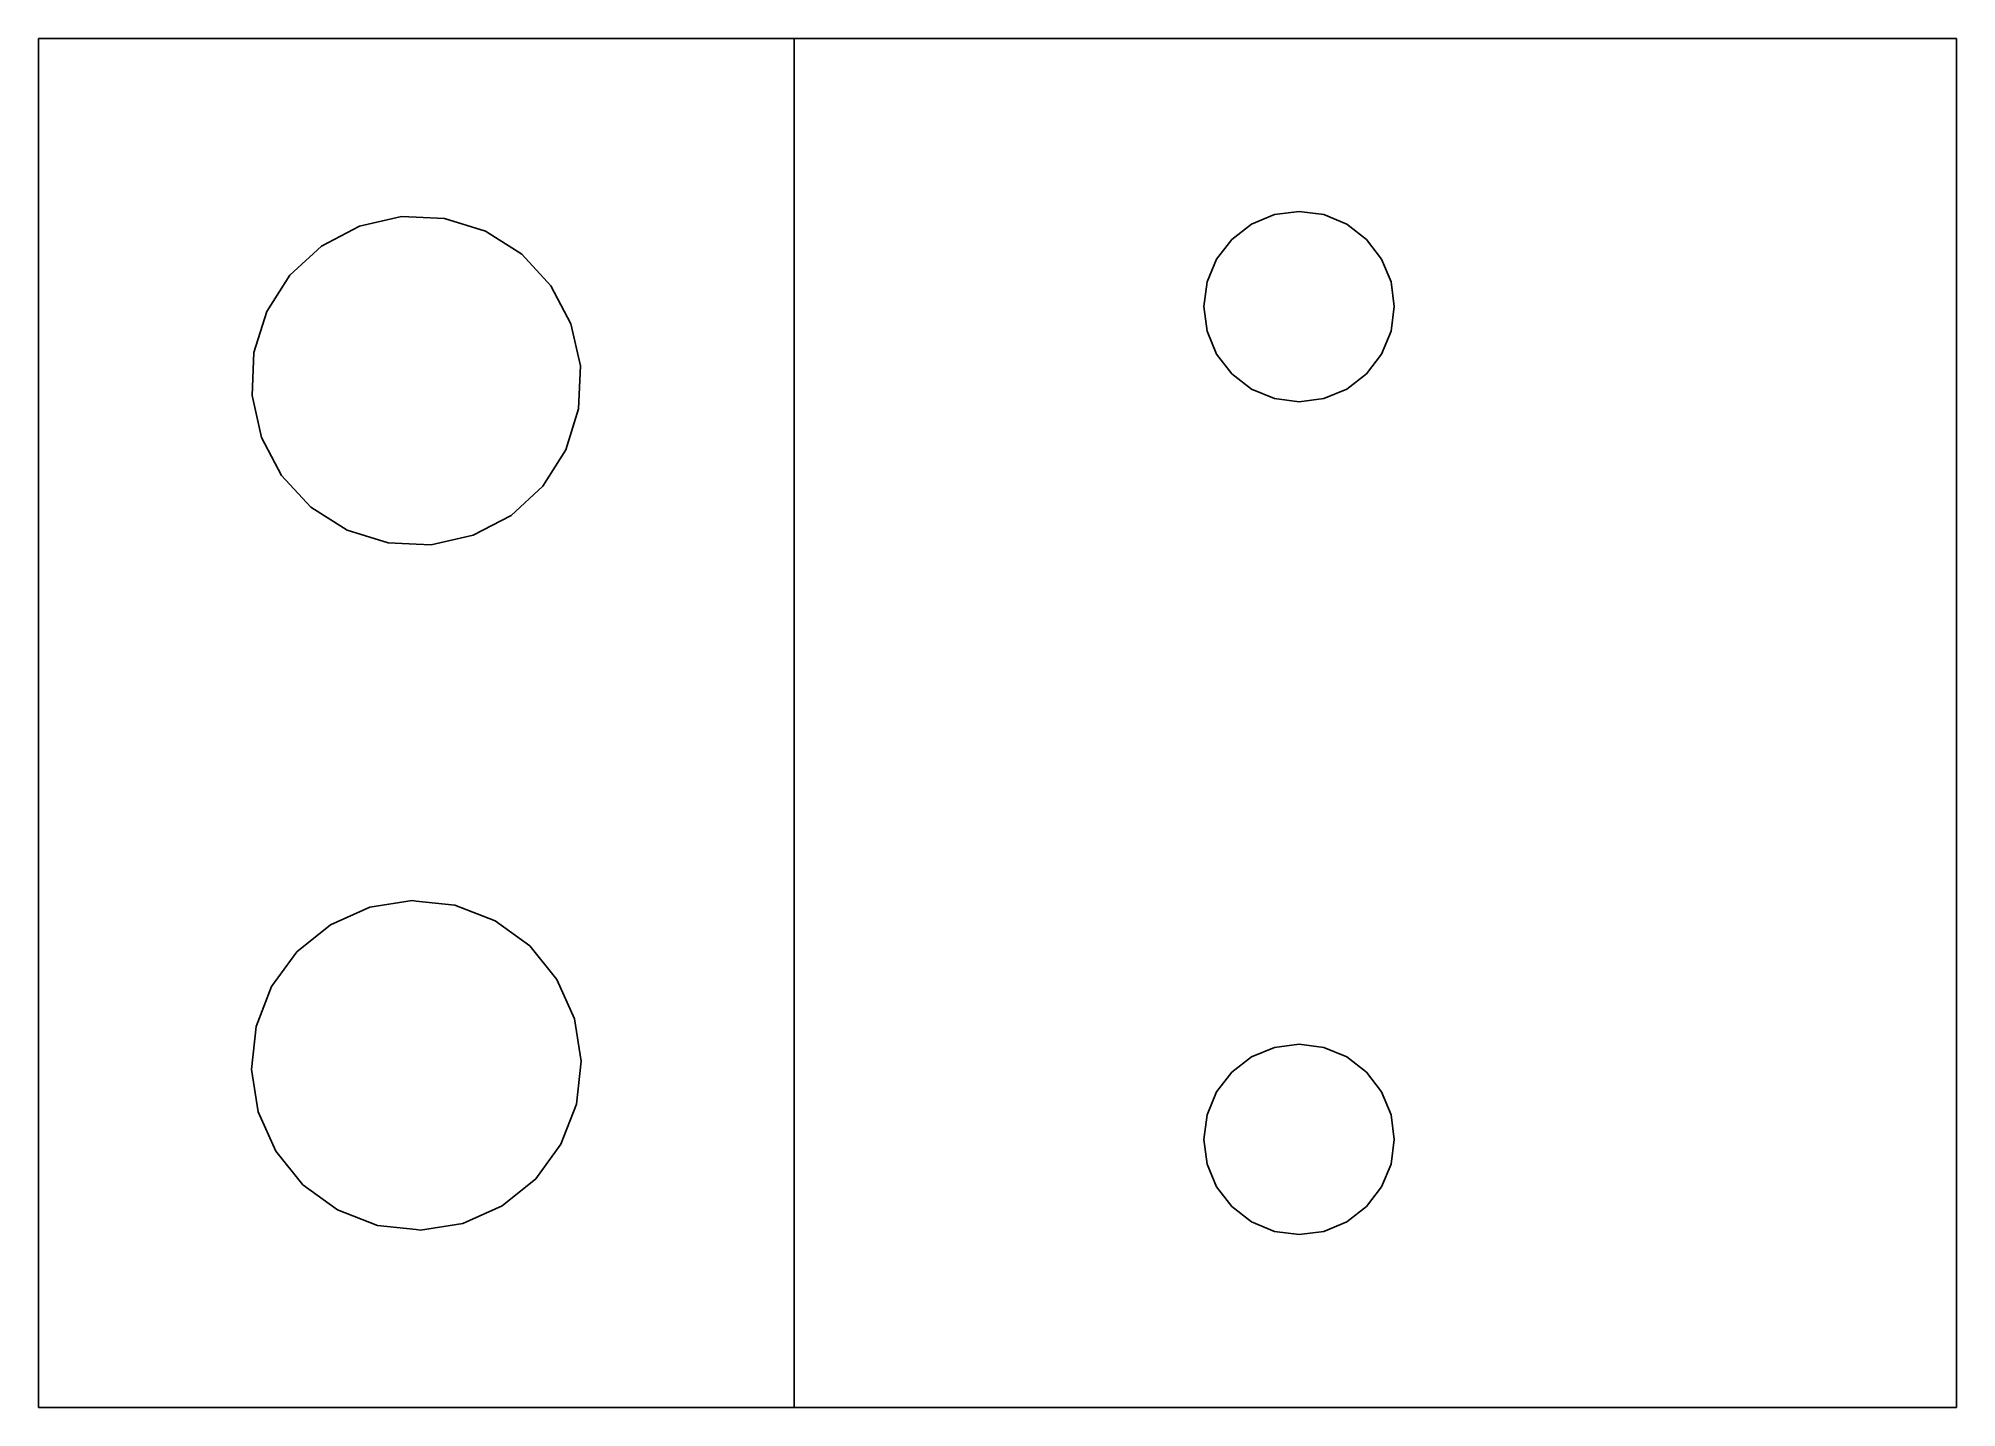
# Model space of a CAD drawing. Header units: metres. Extents: x 0 to 1.27, y 0 to 0.91.
import ezdxf

# ---------------------------------------------------------------- set-up
doc = ezdxf.new("R2010")
doc.units = ezdxf.units.M

msp = doc.modelspace()

# ---------------------------------------------------------------- linework, layer by layer
at = {"layer": 'Layer0'}
for p, q in [((0.5, 0.906), (0, 0.906)), ((0, 0, 0.032), (0, 0.906, 0.032)), ((0, 0.906, 0.032), (0, 0.906)), ((0, 0.906), (0, 0)), ((0.5, 0.906, 0.032), (0, 0.906, 0.032)), ((0.5, 0.906), (1.269, 0.906)), ((0.5, 0.906), (0.5, 0.906, 0.032)), ((0.5, 0), (0.5, 0.906)), ((0.5, 0, 0.032), (0.5, 0.906, 0.032)), ((0.5, 0.906, 0.032), (1.269, 0.906, 0.032)), ((1.269, 0.906, 0.032), (1.269, 0.906)), ((1.269, 0.906, 0.032), (1.269, 0, 0.032)), ((1.269, 0.906), (1.269, 0)), ((0.2402, 0.7881, 0.032), (0.2124, 0.7818, 0.032)), ((0.2402, 0.7881), (0.2124, 0.7818)), ((0.25, 0.7877, 0.032), (0.2402, 0.7881, 0.032)), ((0.2402, 0.7881), (0.2402, 0.7881, 0.032)), ((0.25, 0.7877), (0.2402, 0.7881)), ((0.25, 0.7877), (0.25, 0.7877, 0.032)), ((0.2686, 0.7869), (0.25, 0.7877)), ((0.2686, 0.7869, 0.032), (0.25, 0.7877, 0.032)), ((0.2958, 0.7784, 0.032), (0.2686, 0.7869, 0.032)), ((0.2686, 0.7869), (0.2686, 0.7869, 0.032)), ((0.2958, 0.7784), (0.2686, 0.7869)), ((0.8177, 0.7894), (0.8025, 0.7831)), ((0.8177, 0.7894, 0.032), (0.8025, 0.7831, 0.032)), ((0.834, 0.7915, 0.032), (0.8177, 0.7894, 0.032)), ((0.834, 0.7915), (0.8177, 0.7894)), ((0.8177, 0.7894, 0.032), (0.8177, 0.7894)), ((0.834, 0.7915, 0.032), (0.834, 0.7915)), ((0.8503, 0.7894, 0.032), (0.834, 0.7915, 0.032)), ((0.8503, 0.7894), (0.834, 0.7915)), ((0.8655, 0.7831, 0.032), (0.8503, 0.7894, 0.032)), ((0.8503, 0.7894, 0.032), (0.8503, 0.7894)), ((0.8655, 0.7831), (0.8503, 0.7894)), ((0.2124, 0.7818, 0.032), (0.1872, 0.7686, 0.032)), ((0.2124, 0.7818), (0.1872, 0.7686)), ((0.2124, 0.7818), (0.2124, 0.7818, 0.032)), ((0.2958, 0.7784), (0.2958, 0.7784, 0.032)), ((0.3198, 0.7632), (0.2958, 0.7784)), ((0.3198, 0.7632, 0.032), (0.2958, 0.7784, 0.032)), ((0.8025, 0.7831, 0.032), (0.7895, 0.773, 0.032)), ((0.8025, 0.7831), (0.7895, 0.773)), ((0.8025, 0.7831, 0.032), (0.8025, 0.7831)), ((0.8785, 0.773), (0.8655, 0.7831)), ((0.8785, 0.773, 0.032), (0.8655, 0.7831, 0.032)), ((0.8655, 0.7831, 0.032), (0.8655, 0.7831)), ((0.1872, 0.7686), (0.1663, 0.7493)), ((0.1872, 0.7686, 0.032), (0.1663, 0.7493, 0.032)), ((0.1872, 0.7686), (0.1872, 0.7686, 0.032)), ((0.3391, 0.7423), (0.3198, 0.7632)), ((0.3198, 0.7632), (0.3198, 0.7632, 0.032)), ((0.3391, 0.7423, 0.032), (0.3198, 0.7632, 0.032)), ((0.7895, 0.773), (0.7794, 0.76)), ((0.7895, 0.773, 0.032), (0.7794, 0.76, 0.032)), ((0.7895, 0.773, 0.032), (0.7895, 0.773)), ((0.8886, 0.76), (0.8785, 0.773)), ((0.8886, 0.76, 0.032), (0.8785, 0.773, 0.032)), ((0.8785, 0.773, 0.032), (0.8785, 0.773)), ((0.1663, 0.7493, 0.032), (0.1511, 0.7253, 0.032)), ((0.1663, 0.7493), (0.1511, 0.7253)), ((0.1663, 0.7493), (0.1663, 0.7493, 0.032)), ((0.7794, 0.76, 0.032), (0.7731, 0.7448, 0.032)), ((0.7794, 0.76), (0.7731, 0.7448)), ((0.7794, 0.76, 0.032), (0.7794, 0.76)), ((0.8949, 0.7448, 0.032), (0.8886, 0.76, 0.032)), ((0.8886, 0.76, 0.032), (0.8886, 0.76)), ((0.8949, 0.7448), (0.8886, 0.76)), ((0.3391, 0.7423), (0.3391, 0.7423, 0.032)), ((0.3523, 0.7171), (0.3391, 0.7423)), ((0.3523, 0.7171, 0.032), (0.3391, 0.7423, 0.032)), ((0.7731, 0.7448, 0.032), (0.771, 0.7285, 0.032)), ((0.7731, 0.7448), (0.771, 0.7285)), ((0.7731, 0.7448, 0.032), (0.7731, 0.7448)), ((0.897, 0.7285, 0.032), (0.8949, 0.7448, 0.032)), ((0.8949, 0.7448, 0.032), (0.8949, 0.7448)), ((0.897, 0.7285), (0.8949, 0.7448)), ((0.1511, 0.7253, 0.032), (0.1426, 0.6981, 0.032)), ((0.1511, 0.7253), (0.1426, 0.6981)), ((0.1511, 0.7253), (0.1511, 0.7253, 0.032)), ((0.771, 0.7285, 0.032), (0.771, 0.7285)), ((0.771, 0.7285, 0.032), (0.7731, 0.7122, 0.032)), ((0.771, 0.7285), (0.7731, 0.7122)), ((0.8949, 0.7122), (0.897, 0.7285)), ((0.8949, 0.7122, 0.032), (0.897, 0.7285, 0.032)), ((0.897, 0.7285, 0.032), (0.897, 0.7285)), ((0.3586, 0.6893, 0.032), (0.3523, 0.7171, 0.032)), ((0.3586, 0.6893), (0.3523, 0.7171)), ((0.3523, 0.7171), (0.3523, 0.7171, 0.032)), ((0.7731, 0.7122, 0.032), (0.7794, 0.697, 0.032)), ((0.7731, 0.7122), (0.7794, 0.697)), ((0.7731, 0.7122, 0.032), (0.7731, 0.7122)), ((0.8886, 0.697, 0.032), (0.8949, 0.7122, 0.032)), ((0.8886, 0.697), (0.8949, 0.7122)), ((0.8949, 0.7122, 0.032), (0.8949, 0.7122)), ((0.1426, 0.6981, 0.032), (0.1414, 0.6697, 0.032)), ((0.1426, 0.6981), (0.1414, 0.6697)), ((0.1426, 0.6981), (0.1426, 0.6981, 0.032)), ((0.3574, 0.6609), (0.3586, 0.6893)), ((0.3574, 0.6609, 0.032), (0.3586, 0.6893, 0.032)), ((0.3586, 0.6893), (0.3586, 0.6893, 0.032)), ((0.7794, 0.697), (0.7895, 0.684)), ((0.7794, 0.697, 0.032), (0.7895, 0.684, 0.032)), ((0.7794, 0.697, 0.032), (0.7794, 0.697)), ((0.8785, 0.684), (0.8886, 0.697)), ((0.8785, 0.684, 0.032), (0.8886, 0.697, 0.032)), ((0.8886, 0.697, 0.032), (0.8886, 0.697)), ((0.7895, 0.684, 0.032), (0.8025, 0.6739, 0.032)), ((0.7895, 0.684), (0.8025, 0.6739)), ((0.7895, 0.684, 0.032), (0.7895, 0.684)), ((0.8025, 0.6739), (0.8177, 0.6676)), ((0.8025, 0.6739, 0.032), (0.8177, 0.6676, 0.032)), ((0.8025, 0.6739, 0.032), (0.8025, 0.6739)), ((0.8503, 0.6676, 0.032), (0.8655, 0.6739, 0.032)), ((0.8503, 0.6676), (0.8655, 0.6739)), ((0.8655, 0.6739, 0.032), (0.8785, 0.684, 0.032)), ((0.8655, 0.6739), (0.8785, 0.684)), ((0.8655, 0.6739, 0.032), (0.8655, 0.6739)), ((0.8785, 0.684, 0.032), (0.8785, 0.684)), ((0.1414, 0.6697), (0.1477, 0.6419)), ((0.1414, 0.6697, 0.032), (0.1477, 0.6419, 0.032)), ((0.1414, 0.6697), (0.1414, 0.6697, 0.032)), ((0.3489, 0.6337), (0.3574, 0.6609)), ((0.3489, 0.6337, 0.032), (0.3574, 0.6609, 0.032)), ((0.3574, 0.6609), (0.3574, 0.6609, 0.032)), ((0.8177, 0.6676), (0.834, 0.6655)), ((0.8177, 0.6676, 0.032), (0.8177, 0.6676)), ((0.8177, 0.6676, 0.032), (0.834, 0.6655, 0.032)), ((0.834, 0.6655), (0.8503, 0.6676)), ((0.834, 0.6655, 0.032), (0.8503, 0.6676, 0.032)), ((0.834, 0.6655, 0.032), (0.834, 0.6655)), ((0.8503, 0.6676, 0.032), (0.8503, 0.6676)), ((0.1477, 0.6419, 0.032), (0.1609, 0.6167, 0.032)), ((0.1477, 0.6419), (0.1477, 0.6419, 0.032)), ((0.1477, 0.6419), (0.1609, 0.6167)), ((0.3337, 0.6097, 0.032), (0.3489, 0.6337, 0.032)), ((0.3337, 0.6097), (0.3489, 0.6337)), ((0.3489, 0.6337), (0.3489, 0.6337, 0.032)), ((0.1609, 0.6167), (0.1609, 0.6167, 0.032)), ((0.1609, 0.6167), (0.1802, 0.5958)), ((0.1609, 0.6167, 0.032), (0.1802, 0.5958, 0.032)), ((0.3128, 0.5904), (0.3337, 0.6097)), ((0.3128, 0.5904, 0.032), (0.3337, 0.6097, 0.032)), ((0.3337, 0.6097), (0.3337, 0.6097, 0.032)), ((0.1802, 0.5958, 0.032), (0.2042, 0.5806, 0.032)), ((0.1802, 0.5958), (0.2042, 0.5806)), ((0.1802, 0.5958), (0.1802, 0.5958, 0.032)), ((0.2876, 0.5772, 0.032), (0.3128, 0.5904, 0.032)), ((0.2876, 0.5772), (0.3128, 0.5904)), ((0.3128, 0.5904), (0.3128, 0.5904, 0.032)), ((0.2042, 0.5806), (0.2314, 0.5721)), ((0.2042, 0.5806), (0.2042, 0.5806, 0.032)), ((0.2042, 0.5806, 0.032), (0.2314, 0.5721, 0.032)), ((0.2314, 0.5721, 0.032), (0.25, 0.5713, 0.032)), ((0.2314, 0.5721), (0.2314, 0.5721, 0.032)), ((0.2314, 0.5721), (0.25, 0.5713)), ((0.25, 0.5713), (0.25, 0.5713, 0.032)), ((0.25, 0.5713), (0.2598, 0.5709)), ((0.25, 0.5713, 0.032), (0.2598, 0.5709, 0.032)), ((0.2598, 0.5709, 0.032), (0.2876, 0.5772, 0.032)), ((0.2598, 0.5709), (0.2876, 0.5772)), ((0.2876, 0.5772), (0.2876, 0.5772, 0.032)), ((0.2598, 0.5709), (0.2598, 0.5709, 0.032)), ((0.2192, 0.3311), (0.1932, 0.3195)), ((0.2192, 0.3311, 0.032), (0.1932, 0.3195, 0.032)), ((0.2473, 0.3355), (0.2192, 0.3311)), ((0.2473, 0.3355, 0.032), (0.2192, 0.3311, 0.032)), ((0.2192, 0.3311), (0.2192, 0.3311, 0.032)), ((0.25, 0.3352, 0.032), (0.2473, 0.3355, 0.032)), ((0.25, 0.3352), (0.2473, 0.3355)), ((0.2473, 0.3355), (0.2473, 0.3355, 0.032)), ((0.2756, 0.3325, 0.032), (0.25, 0.3352, 0.032)), ((0.25, 0.3352), (0.25, 0.3352, 0.032)), ((0.2756, 0.3325), (0.25, 0.3352)), ((0.3022, 0.3222), (0.2756, 0.3325)), ((0.3022, 0.3222, 0.032), (0.2756, 0.3325, 0.032)), ((0.2756, 0.3325), (0.2756, 0.3325, 0.032)), ((0.1932, 0.3195), (0.171, 0.3016)), ((0.1932, 0.3195, 0.032), (0.171, 0.3016, 0.032)), ((0.1932, 0.3195), (0.1932, 0.3195, 0.032)), ((0.3251, 0.3055, 0.032), (0.3022, 0.3222, 0.032)), ((0.3022, 0.3222), (0.3022, 0.3222, 0.032)), ((0.3251, 0.3055), (0.3022, 0.3222)), ((0.3251, 0.3055), (0.3251, 0.3055, 0.032)), ((0.343, 0.2833), (0.3251, 0.3055)), ((0.343, 0.2833, 0.032), (0.3251, 0.3055, 0.032)), ((0.171, 0.3016), (0.1543, 0.2787)), ((0.171, 0.3016, 0.032), (0.1543, 0.2787, 0.032)), ((0.171, 0.3016), (0.171, 0.3016, 0.032)), ((0.3546, 0.2573, 0.032), (0.343, 0.2833, 0.032)), ((0.343, 0.2833), (0.343, 0.2833, 0.032)), ((0.3546, 0.2573), (0.343, 0.2833)), ((0.1543, 0.2787), (0.144, 0.2521)), ((0.1543, 0.2787, 0.032), (0.144, 0.2521, 0.032)), ((0.1543, 0.2787), (0.1543, 0.2787, 0.032)), ((0.3546, 0.2573), (0.3546, 0.2573, 0.032)), ((0.359, 0.2292, 0.032), (0.3546, 0.2573, 0.032)), ((0.359, 0.2292), (0.3546, 0.2573)), ((0.144, 0.2521, 0.032), (0.141, 0.2238, 0.032)), ((0.144, 0.2521), (0.141, 0.2238)), ((0.144, 0.2521), (0.144, 0.2521, 0.032)), ((0.356, 0.2009), (0.359, 0.2292)), ((0.356, 0.2009, 0.032), (0.359, 0.2292, 0.032)), ((0.359, 0.2292), (0.359, 0.2292, 0.032)), ((0.8025, 0.2321), (0.7895, 0.222)), ((0.8025, 0.2321, 0.032), (0.7895, 0.222, 0.032)), ((0.8177, 0.2384, 0.032), (0.8025, 0.2321, 0.032)), ((0.8177, 0.2384), (0.8025, 0.2321)), ((0.8025, 0.2321, 0.032), (0.8025, 0.2321)), ((0.834, 0.2405, 0.032), (0.8177, 0.2384, 0.032)), ((0.834, 0.2405), (0.8177, 0.2384)), ((0.8177, 0.2384, 0.032), (0.8177, 0.2384)), ((0.834, 0.2405, 0.032), (0.834, 0.2405)), ((0.8503, 0.2384, 0.032), (0.834, 0.2405, 0.032)), ((0.8503, 0.2384), (0.834, 0.2405)), ((0.8655, 0.2321), (0.8503, 0.2384)), ((0.8655, 0.2321, 0.032), (0.8503, 0.2384, 0.032)), ((0.8503, 0.2384, 0.032), (0.8503, 0.2384)), ((0.8785, 0.222, 0.032), (0.8655, 0.2321, 0.032)), ((0.8655, 0.2321, 0.032), (0.8655, 0.2321)), ((0.8785, 0.222), (0.8655, 0.2321)), ((0.141, 0.2238), (0.141, 0.2238, 0.032)), ((0.141, 0.2238), (0.1454, 0.1957)), ((0.141, 0.2238, 0.032), (0.1454, 0.1957, 0.032)), ((0.7895, 0.222), (0.7794, 0.209)), ((0.7895, 0.222, 0.032), (0.7794, 0.209, 0.032)), ((0.7895, 0.222, 0.032), (0.7895, 0.222)), ((0.8886, 0.209, 0.032), (0.8785, 0.222, 0.032)), ((0.8785, 0.222, 0.032), (0.8785, 0.222)), ((0.8886, 0.209), (0.8785, 0.222)), ((0.7794, 0.209, 0.032), (0.7731, 0.1938, 0.032)), ((0.7794, 0.209), (0.7731, 0.1938)), ((0.7794, 0.209, 0.032), (0.7794, 0.209)), ((0.8886, 0.209, 0.032), (0.8886, 0.209)), ((0.8949, 0.1938), (0.8886, 0.209)), ((0.8949, 0.1938, 0.032), (0.8886, 0.209, 0.032)), ((0.1454, 0.1957, 0.032), (0.157, 0.1697, 0.032)), ((0.1454, 0.1957), (0.1454, 0.1957, 0.032)), ((0.1454, 0.1957), (0.157, 0.1697)), ((0.3457, 0.1743), (0.356, 0.2009)), ((0.3457, 0.1743, 0.032), (0.356, 0.2009, 0.032)), ((0.356, 0.2009), (0.356, 0.2009, 0.032)), ((0.7731, 0.1938, 0.032), (0.771, 0.1775, 0.032)), ((0.7731, 0.1938), (0.771, 0.1775)), ((0.7731, 0.1938, 0.032), (0.7731, 0.1938)), ((0.897, 0.1775, 0.032), (0.8949, 0.1938, 0.032)), ((0.897, 0.1775), (0.8949, 0.1938)), ((0.8949, 0.1938, 0.032), (0.8949, 0.1938)), ((0.157, 0.1697, 0.032), (0.1749, 0.1475, 0.032)), ((0.157, 0.1697), (0.157, 0.1697, 0.032)), ((0.157, 0.1697), (0.1749, 0.1475)), ((0.329, 0.1514), (0.3457, 0.1743)), ((0.329, 0.1514, 0.032), (0.3457, 0.1743, 0.032)), ((0.3457, 0.1743), (0.3457, 0.1743, 0.032)), ((0.771, 0.1775, 0.032), (0.7731, 0.1612, 0.032)), ((0.771, 0.1775), (0.7731, 0.1612)), ((0.771, 0.1775, 0.032), (0.771, 0.1775)), ((0.8949, 0.1612), (0.897, 0.1775)), ((0.8949, 0.1612, 0.032), (0.897, 0.1775, 0.032)), ((0.897, 0.1775, 0.032), (0.897, 0.1775)), ((0.7731, 0.1612, 0.032), (0.7794, 0.146, 0.032)), ((0.7731, 0.1612, 0.032), (0.7731, 0.1612)), ((0.7731, 0.1612), (0.7794, 0.146)), ((0.8886, 0.146, 0.032), (0.8949, 0.1612, 0.032)), ((0.8886, 0.146), (0.8949, 0.1612)), ((0.8949, 0.1612, 0.032), (0.8949, 0.1612)), ((0.1749, 0.1475, 0.032), (0.1978, 0.1308, 0.032)), ((0.1749, 0.1475), (0.1749, 0.1475, 0.032)), ((0.1749, 0.1475), (0.1978, 0.1308)), ((0.3068, 0.1335), (0.329, 0.1514)), ((0.3068, 0.1335, 0.032), (0.329, 0.1514, 0.032)), ((0.329, 0.1514), (0.329, 0.1514, 0.032)), ((0.7794, 0.146), (0.7895, 0.133)), ((0.7794, 0.146, 0.032), (0.7895, 0.133, 0.032)), ((0.7794, 0.146, 0.032), (0.7794, 0.146)), ((0.8785, 0.133, 0.032), (0.8886, 0.146, 0.032)), ((0.8785, 0.133), (0.8886, 0.146)), ((0.8886, 0.146, 0.032), (0.8886, 0.146)), ((0.1978, 0.1308, 0.032), (0.2244, 0.1205, 0.032)), ((0.1978, 0.1308), (0.1978, 0.1308, 0.032)), ((0.1978, 0.1308), (0.2244, 0.1205)), ((0.2808, 0.1219), (0.3068, 0.1335)), ((0.2808, 0.1219, 0.032), (0.3068, 0.1335, 0.032)), ((0.3068, 0.1335), (0.3068, 0.1335, 0.032)), ((0.7895, 0.133, 0.032), (0.7895, 0.133)), ((0.7895, 0.133, 0.032), (0.8025, 0.1229, 0.032)), ((0.7895, 0.133), (0.8025, 0.1229)), ((0.8655, 0.1229, 0.032), (0.8785, 0.133, 0.032)), ((0.8655, 0.1229), (0.8785, 0.133)), ((0.8785, 0.133, 0.032), (0.8785, 0.133)), ((0.2244, 0.1205), (0.2244, 0.1205, 0.032)), ((0.2244, 0.1205), (0.25, 0.1178)), ((0.2244, 0.1205, 0.032), (0.25, 0.1178, 0.032)), ((0.25, 0.1178, 0.032), (0.2527, 0.1175, 0.032)), ((0.25, 0.1178), (0.25, 0.1178, 0.032)), ((0.25, 0.1178), (0.2527, 0.1175)), ((0.2527, 0.1175, 0.032), (0.2808, 0.1219, 0.032)), ((0.2527, 0.1175), (0.2808, 0.1219)), ((0.2527, 0.1175), (0.2527, 0.1175, 0.032)), ((0.2808, 0.1219), (0.2808, 0.1219, 0.032)), ((0.8025, 0.1229, 0.032), (0.8025, 0.1229)), ((0.8025, 0.1229, 0.032), (0.8177, 0.1166, 0.032)), ((0.8025, 0.1229), (0.8177, 0.1166)), ((0.8177, 0.1166), (0.834, 0.1145)), ((0.8177, 0.1166, 0.032), (0.834, 0.1145, 0.032)), ((0.8177, 0.1166, 0.032), (0.8177, 0.1166)), ((0.834, 0.1145, 0.032), (0.8503, 0.1166, 0.032)), ((0.834, 0.1145), (0.8503, 0.1166)), ((0.834, 0.1145, 0.032), (0.834, 0.1145)), ((0.8503, 0.1166, 0.032), (0.8655, 0.1229, 0.032)), ((0.8503, 0.1166), (0.8655, 0.1229)), ((0.8503, 0.1166, 0.032), (0.8503, 0.1166)), ((0.8655, 0.1229, 0.032), (0.8655, 0.1229)), ((0, 0), (0, 0, 0.032)), ((0.5, 0), (0, 0)), ((0.5, 0, 0.032), (0, 0, 0.032)), ((1.269, 0, 0.032), (0.5, 0, 0.032)), ((1.269, 0), (0.5, 0)), ((0.5, 0), (0.5, 0, 0.032)), ((1.269, 0, 0.032), (1.269, 0))]:
    msp.add_line(p, q, dxfattribs=at)

doc.saveas('drawing.dxf')
